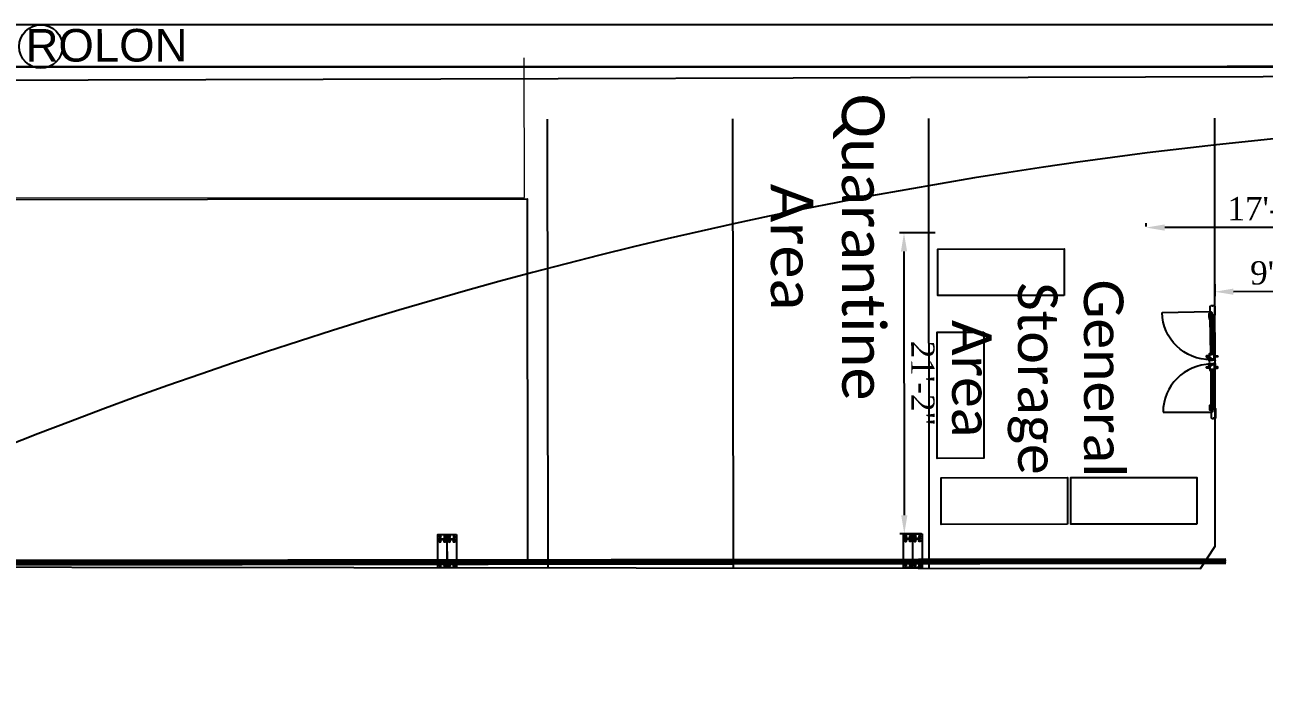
# Model space of a CAD drawing. Header units: feet. Extents: x -99009 to 3252343, y -11094690 to 9035152.
# Drawn here: x 2483849 to 2510470, y -1890971 to -1876420 of the extents above; entities that cross this region are included whole.
import ezdxf

# ---------------------------------------------------------------- set-up
doc = ezdxf.new("R2010")
doc.units = ezdxf.units.FT
doc.header["$PDSIZE"] = -1
doc.linetypes.add('CENTER', pattern=[2, 1.25, -0.25, 0.25, -0.25])
doc.layers.add('1', color=1, linetype='Continuous')
doc.layers.add('Layer1', color=7, linetype='CENTER')
for name, color, linetype, lineweight in [('57 Hatchings', 7, 'Continuous', 0), ('AS', 7, 'Continuous', 0), ('PDF_Geometry', 7, 'Continuous', 0)]:
    doc.layers.add(name, color=color, linetype=linetype, lineweight=lineweight)
doc.styles.add('MM', font='dutch.ttf')
doc.styles.get("Standard").update_dxf_attribs({"font": 'GOTHICB.TTF'})
doc.dimstyles.new('MANI (feet)', dxfattribs={"dimtxt": 2.5, "dimasz": 2, "dimexe": 0.477, "dimexo": 0.477, "dimgap": 0.5222, "dimtad": 1, "dimdec": 0, "dimlfac": 0.03937, "dimzin": 4, "dimdsep": 46, "dimlunit": 3, "dimtxsty": 'MM', "dimcen": 0, "dimclrd": 1, "dimclre": 1, "dimclrt": 50, "dimadec": 5, "dimazin": 2, "dimtfac": 1, "dimtdec": 0, "dimtmove": 0, "dimatfit": 3, "dimfxl": 1, "dimtolj": 1, "dimtzin": 0, "dimlwd": -1, "dimlwe": -1, "dimarcsym": 0})
pattern_1 = [(315.065052, (2506721.538, -1887943.526), (8.8287938, 8.8488644), [])]

# ---------------------------------------------------------------- blocks, each defined once
blk = doc.blocks.new('*D2435')
at = {"color": 1}
for p, q in [((2507932, -1880755), (2507932, -1880681)), ((2512855, -1880770), (2508332, -1880775)), ((2513255, -1880721), (2513255, -1880675))]:
    blk.add_line(p, q, dxfattribs=at)
for points in [[(2508332, -1880709), (2508332, -1880842), (2507932, -1880776)], [(2512855, -1880837), (2512855, -1880704), (2513255, -1880770)]]:
    blk.add_solid(points, dxfattribs=at)
at = {"layer": 'Defpoints', "color": 0}
for p in [(2507932, -1880776), (2507932, -1880850), (2513255, -1880816)]:
    blk.add_point(p, dxfattribs=at)
at = {"color": 50, "insert": (2510593, -1880372), "char_height": 500, "attachment_point": 5, "rotation": 0.0651, "style": 'MM'}
blk.add_mtext('\\A1;17\'-6"', dxfattribs=at)
blk = doc.blocks.new('*D2436')
at = {"color": 1}
for p, q in [((2509409, -1881993), (2509409, -1882249)), ((2512378, -1882006), (2512378, -1882246)), ((2511978, -1882151), (2509809, -1882153))]:
    blk.add_line(p, q, dxfattribs=at)
for points in [[(2509809, -1882087), (2509809, -1882220), (2509409, -1882154)], [(2511978, -1882217), (2511978, -1882084), (2512378, -1882150)]]:
    blk.add_solid(points, dxfattribs=at)
at = {"layer": 'Defpoints', "color": 0}
for p in [(2509408, -1881898), (2512377, -1881910), (2509409, -1882154)]:
    blk.add_point(p, dxfattribs=at)
at = {"color": 50, "insert": (2510893, -1881751), "char_height": 500, "attachment_point": 5, "rotation": 0.0651, "style": 'MM'}
blk.add_mtext('\\A1;9\'-9"', dxfattribs=at)
blk = doc.blocks.new('*D2437')
at = {"color": 1}
for p, q in [((2503404, -1880889), (2502637, -1880890)), ((2502733, -1881289), (2502740, -1886954)), ((2503108, -1887353), (2502645, -1887354))]:
    blk.add_line(p, q, dxfattribs=at)
for points in [[(2502800, -1881289), (2502667, -1881290), (2502733, -1880889)], [(2502673, -1886954), (2502806, -1886954), (2502740, -1887354)]]:
    blk.add_solid(points, dxfattribs=at)
at = {"layer": 'Defpoints', "color": 0}
for p in [(2503499, -1880889), (2502740, -1887354), (2503203, -1887353)]:
    blk.add_point(p, dxfattribs=at)
at = {"color": 50, "insert": (2503138, -1884121), "char_height": 500, "attachment_point": 5, "rotation": 270.0651, "style": 'MM'}
blk.add_mtext('\\A1;21\'-2"', dxfattribs=at)
blk = doc.blocks.new('vv')
at = {"color": 0, "linetype": 'Continuous'}
for p, q in [((-0.3, -0.105711), (-0.3, 0)), ((-0.3, 0), (8.500002, 0)), ((7.500002, 0), (7.500002, -0.131763)), ((8.500002, 0), (9.249992, -0.750002)), ((-31.683071, -8.860579), (-31.75, -9.675912)), ((-31.75, -23.508195), (-31.75, -9.675912)), ((-31.75, -15.146435), (-31.75, -14.999993)), ((-31.75, -15.146435), (-31.75, -14.999993)), ((-31.75, -15.499999), (-31.75, -15.146435)), ((-31.75, -15.499999), (-31.75, -15.146435)), ((-31.75, -16.584296), (-31.75, -15.499999)), ((-31.75, -23.799989), (-31.75, -16.584308)), ((-31.75, -23.508195), (-31.686305, -23.218375)), ((-31.75, -23.726665), (-31.75, -23.508195)), ((-31.75, -23.799989), (-31.75, -23.726665)), ((-19.350006, -23.799989), (-31.75, -23.799989)), ((-31.686305, -23.218375), (-31.509813, -22.844112)), ((-31.484088, -8.067071), (-31.683071, -8.860579)), ((-31.509813, -22.844112), (-31.24286, -22.404374)), ((-31.158369, -7.31662), (-31.484088, -8.067071)), ((-31.24286, -22.404374), (-30.903988, -21.911175)), ((-30.714646, -6.629344), (-31.158369, -7.31662)), ((-30.903988, -21.911175), (-30.254427, -21.044234)), ((-30.164777, -6.023615), (-30.714646, -6.629344)), ((-30.254427, -21.044234), (-29.510493, -20.108269)), ((-29.523501, -5.515664), (-30.164777, -6.023615)), ((-29.079548, -5.219691), (-29.523501, -5.515664)), ((-29.510493, -20.108269), (-28.410887, -18.773152)), ((-29.079548, -5.219691), (-27.834045, -4.389364)), ((-28.507853, -5.910298), (-29.079548, -5.219691)), ((-27.924822, -6.607107), (-28.507853, -5.910298)), ((-28.410887, -18.773152), (-27.254514, -17.397158)), ((-27.343365, -7.297568), (-27.924822, -6.607107)), ((-27.834045, -4.389364), (-26.684938, -3.623289)), ((-26.760806, -7.987219), (-27.343365, -7.297568)), ((-27.254514, -17.397158), (-26.760806, -16.81277)), ((-26.750002, -7.999996), (-26.760806, -7.987219)), ((-26.760806, -16.81277), (-26.750002, -16.799992)), ((-0.600006, -7.999996), (-26.750002, -7.999996)), ((-26.750002, -7.999996), (-26.750002, -16.799992)), ((-26.750002, -16.799992), (-17.986075, -16.799992)), ((-26.684938, -3.623289), (-25.652649, -2.935093)), ((-25.652649, -2.935093), (-24.75555, -2.337031)), ((-24.75555, -2.337031), (-24.009629, -1.839738)), ((-23.465464, -1.524496), (-24.009629, -1.839738)), ((-22.905252, -1.286816), (-23.465464, -1.524496)), ((-22.342398, -1.123914), (-22.905252, -1.286816)), ((-21.774567, -1.029068), (-22.342398, -1.123914)), ((-21.246923, -1.000012), (-21.774567, -1.029068)), ((-21.236119, -1), (-21.246923, -1.000012)), ((-21.236119, -1), (-20.03486, -1)), ((-20.053258, -1), (-19.09772, -1)), ((-20.03486, -1), (-19.22981, -1.029468)), ((-19.337664, -23.79816), (-19.350006, -23.799819)), ((-19.273521, -23.792867), (-19.337664, -23.79816)), ((-19.161779, -23.786097), (-19.273521, -23.792867)), ((-19.22981, -1.029468), (-18.303485, -1.095864)), ((-19.015203, -23.780513), (-19.161779, -23.786097)), ((-19.09772, -1), (-18.016354, -1)), ((-18.85, -23.778357), (-19.015203, -23.780513)), ((-12.650003, -23.778357), (-18.85, -23.778357)), ((-18.303485, -1.095864), (-17.334456, -1.161679)), ((-18.016354, -1), (-16.849795, -1)), ((-17.613387, -16.466667), (-17.986075, -16.799992)), ((-17.524245, -17.25246), (-17.986075, -16.799992)), ((-17.613387, -16.466667), (-17.297721, -16.763306)), ((-16.974739, -17.593015), (-17.524245, -17.25246)), ((-17.334456, -1.161679), (-16.29175, -1.203718)), ((-17.297721, -16.763306), (-16.771239, -17.081891)), ((-16.37182, -17.806157), (-16.974739, -17.593015)), ((-16.849795, -1), (-15.641887, -1)), ((-16.771239, -17.081891), (-16.190012, -17.260962)), ((-15.750032, -17.876913), (-16.37182, -17.806157)), ((-16.29175, -1.203718), (-15.261629, -1.204808)), ((-16.190012, -17.260962), (-15.750032, -17.299998)), ((-15.750032, -17.299998), (-15.310197, -17.260998)), ((-15.127868, -17.806047), (-15.750032, -17.876913)), ((-15.641887, -1), (-14.438048, -1)), ((-15.310197, -17.260998), (-14.728885, -17.081952)), ((-15.261629, -1.204808), (-14.21523, -1.164501)), ((-14.525397, -17.5931), (-15.127868, -17.806047)), ((-14.728885, -17.081952), (-14.202355, -16.763354)), ((-13.975794, -17.252435), (-14.525397, -17.5931)), ((-14.438048, -1), (-13.283528, -1)), ((-14.21523, -1.164501), (-13.258505, -1.100503)), ((-14.202355, -16.763354), (-13.886616, -16.466667)), ((-13.513928, -16.799992), (-13.975794, -17.252435)), ((-13.513928, -16.799992), (-13.886616, -16.466667)), ((-13.513928, -16.799992), (-3.299999, -16.799992)), ((-13.283528, -1), (-12.221723, -1)), ((-13.258505, -1.100503), (-12.343711, -1.034106)), ((-12.749997, -30.999997), (-10.749998, -30.999997)), ((-12.539896, -23.779314), (-12.650003, -23.778357)), ((-12.384515, -23.783953), (-12.539896, -23.779314)), ((-12.259245, -23.790626), (-12.384515, -23.783953)), ((-12.343711, -1.034106), (-11.465143, -1)), ((-12.178121, -23.796682), (-12.259245, -23.790626)), ((-12.221723, -1), (-11.29254, -1)), ((-12.149997, -23.799819), (-12.178121, -23.796682)), ((-3.299999, -23.799989), (-12.149997, -23.799989)), ((-11.749998, -29.999998), (-11.749998, -31.999997)), ((-11.465143, -1), (-0.600006, -1)), ((-11.465143, -1), (-10.632757, -1)), ((-11.29254, -1), (-10.53091, -1)), ((-10.632757, -1), (-10.012277, -1)), ((-10.53091, -1), (-9.965477, -1)), ((-10.012277, -1), (-9.629403, -1)), ((-9.965477, -1), (-9.617473, -1)), ((-9.629403, -1), (-9.500002, -1)), ((-9.617473, -1), (-9.500002, -1)), ((-3.299999, -16.799992), (-3.299999, -26.299994)), ((-3.299999, -26.299994), (-1.050003, -26.299994)), ((-0.600006, -1.10634), (-0.600006, -1)), ((-0.600006, -1.422152), (-0.600006, -1.10634)), ((-0.600006, -1.937818), (-0.600006, -1.422152)), ((-0.600006, -2.637679), (-0.600006, -1.937818)), ((-0.600006, -3.500477), (-0.600006, -2.637679)), ((-0.600006, -4.499992), (-0.600006, -3.500477)), ((-0.600006, -5.605848), (-0.600006, -4.499992)), ((-0.600006, -6.784458), (-0.600006, -5.605848)), ((-0.600006, -7.999996), (-0.600006, -6.784458)), ((-0.600006, -26.449996), (-0.600006, -7.999996)), ((-0.600006, -7.999996), (-0.38787, -7.999996)), ((-0.4891, -26.552122), (-0.600006, -26.449996)), ((-0.376667, -26.719675), (-0.4891, -26.552122)), ((-0.38787, -7.999996), (-0.3, -7.999996)), ((-0.303731, -26.975352), (-0.376667, -26.719675)), ((-0.300012, -27.04537), (-0.303731, -26.975352)), ((-0.3, -27.049996), (-0.300012, -27.04537)), ((-0.3, -0.421341), (-0.3, -0.105711)), ((-0.3, -0.942264), (-0.3, -0.421341)), ((-0.3, -1.660885), (-0.3, -0.942264)), ((-0.3, -2.566728), (-0.3, -1.660885)), ((-0.3, -3.646592), (-0.3, -2.566728)), ((-0.3, -4.884719), (-0.3, -3.646592)), ((-0.3, -6.263051), (-0.3, -4.884719)), ((-0.3, -7.761506), (-0.3, -6.263051)), ((-0.3, -9.358223), (-0.3, -7.761506)), ((-0.3, -11.029923), (-0.3, -9.358223)), ((-0.3, -12.752214), (-0.3, -11.029923)), ((-0.3, -14.499999), (-0.3, -12.752214)), ((-0.3, -16.247773), (-0.3, -14.499999)), ((-0.3, -17.970076), (-0.3, -16.247773)), ((-0.3, -19.641764), (-0.3, -17.970076)), ((-0.3, -21.238481), (-0.3, -19.641764)), ((-0.3, -22.736936), (-0.3, -21.238481)), ((-0.3, -24.115267), (-0.3, -22.736936)), ((-0.3, -25.353394), (-0.3, -24.115267)), ((-0.3, -26.433258), (-0.3, -25.353394)), ((-0.3, -27.339102), (-0.3, -26.433258)), ((-0.3, -28.057735), (-0.3, -27.339102)), ((-0.3, -28.578646), (-0.3, -28.057735)), ((-0.3, -28.894276), (-0.3, -28.578646)), ((-0.3, -28.999998), (-0.3, -28.894276)), ((8.500002, -28.999998), (-0.3, -28.999998)), ((7.500002, -0.131763), (7.500002, -0.52469)), ((7.500002, -0.52469), (7.500002, -1.17161)), ((7.500002, -1.17161), (7.500002, -2.060776)), ((7.500002, -2.060776), (7.500002, -3.176042)), ((7.500002, -3.176042), (7.500002, -4.49711)), ((7.500002, -4.49711), (7.500002, -5.999997)), ((7.500511, -6.02261), (7.500002, -5.999997)), ((7.538614, -6.19267), (7.500511, -6.02261)), ((7.619992, -6.324953), (7.538614, -6.19267)), ((7.726781, -6.418746), (7.619992, -6.324953)), ((7.854971, -6.478505), (7.726781, -6.418746)), ((7.999996, -6.499991), (7.854971, -6.478505)), ((7.999996, -6.499991), (8.416673, -6.499991)), ((8.436936, -6.544041), (8.416673, -6.499991)), ((8.416673, -6.499991), (8.500002, -6.499991)), ((8.500002, -6.833219), (8.436936, -6.544041)), ((8.500002, -6.499991), (8.781307, -6.781309)), ((8.500002, -8.429718), (8.500002, -6.833219)), ((8.781307, -7.121477), (8.500002, -6.833219)), ((8.500002, -10.121185), (8.500002, -8.429718)), ((8.500002, -11.881179), (8.500002, -10.121185)), ((8.500002, -13.682147), (8.500002, -11.881179)), ((8.500002, -15.495917), (8.500002, -13.682147)), ((8.500002, -17.2941), (8.500002, -15.495917)), ((8.500002, -19.048571), (8.500002, -17.2941)), ((8.500002, -20.731862), (8.500002, -19.048571)), ((8.500002, -22.31763), (8.500002, -20.731862)), ((8.500002, -23.781082), (8.500002, -22.31763)), ((8.500002, -25.099304), (8.500002, -23.781082)), ((8.500002, -26.25168), (8.500002, -25.099304)), ((8.500002, -27.220165), (8.500002, -26.25168)), ((8.500002, -27.989619), (8.500002, -27.220165)), ((8.500002, -28.547991), (8.500002, -27.989619)), ((8.500002, -28.999998), (9.249992, -28.249996)), ((8.500002, -28.886548), (8.500002, -28.547991)), ((8.500002, -28.999998), (8.500002, -28.886548)), ((8.781307, -6.781309), (9.249992, -7.249994)), ((9.249992, -7.602383), (8.781307, -7.121477)), ((9.277813, -20.952779), (9.249265, -20.943017)), ((9.500001, -26), (9.24998, -26)), ((9.249992, -0.750002), (9.249992, -7.28685)), ((9.249992, -7.28685), (9.249992, -7.401729)), ((9.249992, -7.401729), (9.249992, -7.567416)), ((9.249992, -7.567416), (9.249992, -7.602383)), ((9.249992, -7.602383), (9.249992, -9.117806)), ((9.249992, -9.117806), (9.249992, -10.714971)), ((9.249992, -10.714971), (9.249992, -12.369606)), ((9.249992, -12.369606), (9.249992, -14.056591)), ((9.249992, -13.883346), (9.395102, -13.969932)), ((9.249992, -13.940683), (9.360523, -13.984939)), ((9.249992, -14.056591), (9.249992, -15.750323)), ((9.249992, -15.750323), (9.249992, -17.425063)), ((9.249992, -17.425063), (9.249992, -19.055378)), ((9.249992, -19.055378), (9.249992, -20.616511)), ((9.249992, -20.616511), (9.249992, -22.084759)), ((9.310199, -21.220325), (9.249992, -21.169226)), ((9.249992, -22.084759), (9.249992, -23.437826)), ((9.249992, -23.437826), (9.249992, -24.655157)), ((9.249992, -24.655157), (9.249992, -25.718258)), ((9.249992, -24.904633), (9.328561, -24.904984)), ((9.249992, -25.718258), (9.249992, -26.611009)), ((9.249992, -26.611009), (9.249992, -27.31982)), ((9.249992, -27.31982), (9.249992, -27.833948)), ((9.249992, -27.833948), (9.249992, -28.145593)), ((9.249992, -28.145593), (9.249992, -28.249996)), ((9.47814, -13.999994), (9.250004, -14.142705)), ((9.250004, -18.499997), (12.000103, -18.499997)), ((10.259197, -19.999991), (9.250004, -19.999991)), ((9.250016, -8.999996), (9.631025, -8.999996)), ((9.250016, -13.5), (9.631025, -13.5)), ((12.00003, -19.999991), (9.25015, -19.999991)), ((12.000163, -15.499999), (9.25021, -15.499999)), ((9.362679, -20.976808), (9.277813, -20.952779)), ((9.320809, -23.213203), (9.310199, -21.220325)), ((9.455878, -21.333921), (9.310199, -21.220325)), ((9.328561, -24.904984), (9.320809, -23.213203)), ((9.328561, -24.904984), (9.331358, -24.910737)), ((9.328561, -24.904984), (9.333987, -24.907976)), ((9.331358, -24.910737), (9.331697, -24.911428)), ((9.331697, -24.911428), (9.33458, -24.917362)), ((9.333987, -24.907976), (9.334641, -24.908339)), ((9.33458, -24.917362), (9.339558, -24.927694)), ((9.334641, -24.908339), (9.340163, -24.911391)), ((9.339558, -24.927694), (9.348617, -24.946673)), ((9.340163, -24.911391), (9.349841, -24.916757)), ((9.348617, -24.946673), (9.364932, -24.981651)), ((9.349841, -24.916757), (9.367512, -24.92664)), ((9.360523, -13.984939), (9.47814, -13.999994)), ((9.44929, -20.991064), (9.362679, -20.976808)), ((9.364932, -24.981651), (9.394024, -25.04657)), ((9.367512, -24.92664), (9.399741, -24.944916)), ((9.394024, -25.04657), (9.397149, -25.05374)), ((9.395102, -13.969932), (9.560051, -13.999994)), ((9.397149, -25.05374), (9.450295, -25.183722)), ((9.399741, -24.944916), (9.458301, -24.979035)), ((9.417727, -21.026224), (9.408219, -21.059313)), ((9.408219, -21.059313), (9.412313, -21.082446)), ((9.412313, -21.082446), (9.433581, -21.138124)), ((9.484862, -20.999675), (9.417727, -21.026224)), ((9.433581, -21.138124), (9.479811, -21.227798)), ((9.48227, -20.993135), (9.44929, -20.991064)), ((9.450295, -25.183722), (9.539679, -25.457845)), ((9.602442, -21.438214), (9.455878, -21.333921)), ((9.458301, -24.979035), (9.463787, -24.982305)), ((9.463787, -24.982305), (9.57496, -25.050906)), ((9.47814, -13.999994), (12.000054, -13.999994)), ((9.479811, -21.227798), (9.488204, -21.242853)), ((9.515456, -20.993474), (9.48227, -20.993135)), ((9.515201, -21.000438), (9.484862, -20.999675)), ((9.488204, -21.242853), (9.558028, -21.362395)), ((9.500001, -26), (9.557253, -25.938073)), ((9.527289, -21.000741), (9.515201, -21.000438)), ((9.539679, -25.457845), (9.587096, -25.736886)), ((9.557253, -25.938073), (9.568432, -25.910228)), ((9.558028, -21.362395), (9.606111, -21.440721)), ((9.587096, -25.736886), (9.568432, -25.910228)), ((9.568432, -25.910228), (9.876965, -25.756943)), ((9.57496, -25.050906), (9.785691, -25.199043)), ((9.606111, -21.440721), (9.602442, -21.438214)), ((9.607468, -21.440794), (9.606111, -21.440721)), ((9.834804, -21.458901), (9.607468, -21.440794)), ((9.631025, -8.999996), (9.758573, -8.999996)), ((9.631025, -13.5), (9.758573, -13.5)), ((9.758573, -8.999996), (9.758573, -13.5)), ((9.785691, -25.199043), (9.950821, -25.353782)), ((9.969728, -21.481732), (9.834804, -21.458901)), ((9.876965, -25.756943), (9.999995, -25.455108)), ((9.950821, -25.353782), (9.999995, -25.455108)), ((9.999995, -21.499996), (9.969728, -21.481732)), ((9.999995, -21.499996), (9.999995, -23.331764)), ((9.999995, -23.331764), (9.999995, -25.455108)), ((9.999995, -25.455108), (9.999995, -25.469037)), ((9.999995, -25.469037), (9.999995, -25.499994)), ((11.083444, -19.999991), (10.259197, -19.999991)), ((11.675098, -19.999991), (11.083444, -19.999991)), ((11.999994, -19.999991), (11.675098, -19.999991)), ((11.999994, -12.999994), (11.799994, -12.999994)), ((11.799994, -12.999994), (11.799994, -13.115515)), ((11.799994, -13.115515), (11.799994, -13.455417)), ((11.799994, -13.455417), (11.799994, -14.000066)), ((11.799994, -19.999918), (11.799994, -20.544567)), ((11.799994, -20.544567), (11.799994, -20.884469)), ((11.799994, -20.884469), (11.799994, -20.99999)), ((11.799994, -20.99999), (11.999994, -20.99999)), ((11.999994, -7.087867), (11.999994, -6.999997)), ((11.999994, -6.999997), (14.499999, -6.999997)), ((11.999994, -7.299991), (11.999994, -7.087867)), ((14.499999, -7.299991), (11.999994, -7.299991)), ((11.999994, -26.699993), (11.999994, -7.299991)), ((11.999994, -26.699993), (14.499999, -26.699993)), ((11.999994, -26.912129), (11.999994, -26.699993)), ((11.999994, -26.999999), (11.999994, -26.912129)), ((14.499999, -26.999999), (11.999994, -26.999999)), ((13.499999, -6.999997), (13.646441, -6.999997)), ((13.499999, -6.999997), (13.646441, -6.999997)), ((13.646441, -6.999997), (13.999993, -6.999997)), ((13.646441, -6.999997), (13.999993, -6.999997)), ((13.999993, -6.999997), (14.353557, -6.999997)), ((13.999993, -6.999997), (14.353557, -6.999997)), ((14.353557, -6.999997), (14.499999, -6.999997)), ((14.353557, -6.999997), (14.499999, -6.999997)), ((14.499999, -6.999997), (14.499999, -7.087867)), ((14.499999, -7.087867), (14.499999, -7.299991)), ((14.499999, -26.699993), (14.499999, -7.299991)), ((16.499998, -10.149998), (14.499999, -10.149998)), ((16.499998, -23.849998), (14.499999, -23.849998)), ((14.499999, -26.699993), (14.499999, -26.912129)), ((14.499999, -26.912129), (14.499999, -26.999999)), ((16.499998, -10.149998), (17.800003, -10.149998)), ((16.499998, -10.237856), (16.499998, -10.149998)), ((16.499998, -10.449992), (16.499998, -10.237856)), ((16.499998, -10.449992), (16.499998, -23.549992)), ((17.800003, -10.449992), (16.499998, -10.449992)), ((16.499998, -23.549992), (17.800003, -23.549992)), ((16.499998, -23.762128), (16.499998, -23.549992)), ((16.499998, -23.849998), (16.499998, -23.762128)), ((17.800003, -23.849998), (16.499998, -23.849998)), ((17.578045, -10.149998), (17.499997, -10.149998)), ((17.800003, -10.149998), (17.578045, -10.149998)), ((17.800003, -10.149998), (17.800003, -10.499989)), ((17.800003, -10.149998), (17.800003, -10.237856)), ((17.800003, -10.237856), (17.800003, -10.449992)), ((17.800003, -10.449992), (17.800003, -23.549992)), ((17.800003, -23.549992), (17.800003, -23.762128)), ((17.800003, -23.762128), (17.800003, -23.849998)), ((18.000027, -10.899989), (18.566938, -10.899989)), ((18.299997, -10.999995), (22.499995, -10.999995)), ((18.299997, -10.999995), (18.299997, -11.102157)), ((18.299997, -11.102157), (18.299997, -11.405166)), ((18.299997, -11.405166), (18.299997, -11.898693)), ((18.299997, -11.898693), (18.299997, -12.565936)), ((18.299997, -12.565936), (18.299997, -13.384188)), ((18.299997, -13.384188), (18.299997, -14.325567)), ((18.299997, -14.325567), (18.299997, -15.358014)), ((18.299997, -15.358014), (18.299997, -16.44638)), ((18.299997, -16.44638), (18.299997, -17.553604)), ((18.299997, -17.553604), (18.299997, -18.64197)), ((18.299997, -18.64197), (18.299997, -19.674429)), ((18.299997, -19.674429), (18.299997, -20.615808)), ((18.299997, -20.615808), (18.299997, -21.434048)), ((18.299997, -21.434048), (18.299997, -22.101292)), ((18.299997, -22.101292), (18.299997, -22.59483)), ((18.299997, -22.59483), (18.299997, -22.897827)), ((18.299997, -22.897827), (18.299997, -22.999989)), ((33.065072, -22.999989), (18.299997, -22.999989)), ((18.566938, -10.899989), (19.365738, -10.899989)), ((19.365738, -10.899989), (20.351059, -10.899989)), ((20.351059, -10.899989), (21.46693, -10.899989)), ((21.46693, -10.899989), (22.649998, -10.899989)), ((33.065072, -10.999995), (22.499995, -10.999995)), ((22.649998, -10.899989), (33.088253, -10.899989)), ((22.649998, -10.899989), (22.649998, -10.999995)), ((32.999996, -11.126029), (33.00392, -11.071308)), ((32.999996, -11.474554), (32.999996, -11.126029)), ((32.999996, -11.126029), (33.574028, -11.237808)), ((32.999996, -12.03266), (32.999996, -11.474554)), ((32.999996, -12.779174), (32.999996, -12.03266)), ((32.999996, -13.685793), (32.999996, -12.779174)), ((32.999996, -14.718118), (32.999996, -13.685793)), ((32.999996, -15.837006), (32.999996, -14.718118)), ((32.999996, -16.999992), (32.999996, -15.837006)), ((32.999996, -18.16299), (32.999996, -16.999992)), ((32.999996, -19.281866), (32.999996, -18.16299)), ((32.999996, -20.314191), (32.999996, -19.281866)), ((32.999996, -21.22081), (32.999996, -20.314191)), ((32.999996, -21.967337), (32.999996, -21.22081)), ((32.999996, -22.525442), (32.999996, -21.967337)), ((32.999996, -22.873955), (32.999996, -22.525442)), ((32.999996, -22.873955), (33.574028, -22.762177)), ((33.004053, -22.929475), (32.999996, -22.873955)), ((33.00392, -11.071308), (33.015862, -11.031921)), ((33.016298, -22.968911), (33.004053, -22.929475)), ((33.015862, -11.031921), (33.036222, -11.007989)), ((33.036633, -22.992262), (33.016298, -22.968911)), ((33.036222, -11.007989), (33.065072, -10.999995)), ((33.065072, -22.999989), (33.036633, -22.992262)), ((33.065072, -10.999995), (33.569716, -11.085976)), ((33.065072, -22.999989), (33.633351, -22.885812)), ((33.338989, -22.999989), (33.065072, -22.999989)), ((33.447994, -10.942501), (33.088253, -10.899989)), ((33.088253, -10.899989), (33.37622, -10.899989)), ((33.818126, -22.999989), (33.338989, -22.999989)), ((33.37622, -10.899989), (33.85537, -10.899989)), ((33.918859, -11.142465), (33.447994, -10.942501)), ((33.569716, -11.085976), (34.01746, -11.334119)), ((33.574028, -11.237808), (34.060662, -11.556138)), ((33.574028, -22.762177), (34.060662, -22.443846)), ((33.633351, -22.885812), (34.115116, -22.560651)), ((34.486509, -22.999989), (33.818126, -22.999989)), ((33.85537, -10.899989), (34.510744, -10.899989)), ((34.291426, -11.47797), (33.918859, -11.142465)), ((34.01746, -11.334119), (34.357592, -11.716678)), ((34.060662, -11.556138), (34.385812, -12.032551)), ((34.060662, -22.443846), (34.385812, -21.967433)), ((34.115116, -22.560651), (34.43702, -22.074016)), ((34.531576, -11.911398), (34.291426, -11.47797)), ((34.357592, -11.716678), (34.550119, -12.188827)), ((34.385812, -12.032551), (34.500001, -12.59452)), ((34.385812, -21.967433), (34.500001, -21.405464)), ((34.43702, -22.074016), (34.550058, -21.499996)), ((35.321874, -22.999989), (34.486509, -22.999989)), ((34.505403, -12.542246), (34.500001, -12.59452)), ((34.500001, -12.59452), (34.500001, -12.915115)), ((34.500001, -12.915115), (34.500001, -13.446369)), ((34.500001, -13.446369), (34.500001, -14.160873)), ((34.500001, -14.160873), (34.500001, -15.021782)), ((34.500001, -15.021782), (34.500001, -15.984708)), ((34.500001, -15.984708), (34.500001, -16.999992)), ((34.500001, -16.999992), (34.500001, -18.015276)), ((34.500001, -18.015276), (34.500001, -18.978202)), ((34.500001, -18.978202), (34.500001, -19.839123)), ((34.500001, -19.839123), (34.500001, -20.553627)), ((34.500001, -20.553627), (34.500001, -21.084869)), ((34.500001, -21.084869), (34.500001, -21.405464)), ((34.500001, -21.405464), (34.512028, -21.475712)), ((34.521741, -12.510816), (34.505403, -12.542246)), ((34.510744, -10.899989), (35.321874, -10.899989)), ((34.512028, -21.475712), (34.550058, -21.499996)), ((34.548302, -12.500025), (34.521741, -12.510816)), ((34.61528, -12.399994), (34.531576, -11.911398)), ((34.584904, -12.508418), (34.548302, -12.500025)), ((34.550058, -21.499996), (34.866585, -21.499996)), ((34.550119, -12.188827), (34.584904, -12.508418)), ((34.584807, -12.9), (34.61528, -12.9)), ((34.584904, -12.508418), (34.584904, -12.9)), ((34.584904, -12.9), (34.922238, -12.9)), ((34.964229, -12.399994), (34.61528, -12.399994)), ((34.61528, -12.399994), (34.61528, -12.9)), ((34.964229, -12.9), (34.61528, -12.9)), ((34.866585, -21.499996), (35.456871, -21.499996)), ((34.922238, -12.9), (35.499371, -12.9)), ((35.530183, -12.399994), (34.964229, -12.399994)), ((35.530183, -12.9), (34.964229, -12.9)), ((35.321874, -10.899989), (63.506648, -10.899989)), ((35.690856, -11.014178), (35.321874, -10.899989)), ((35.321874, -22.999989), (35.690856, -22.885812)), ((66.749752, -22.999989), (35.321874, -22.999989)), ((35.456871, -21.499996), (36.28606, -21.499996)), ((35.499371, -12.9), (36.28606, -12.9)), ((36.28606, -12.399994), (35.530183, -12.399994)), ((36.28606, -12.9), (35.530183, -12.9)), ((36.003664, -11.33934), (35.690856, -11.014178)), ((35.690856, -22.885812), (36.003664, -22.560651)), ((36.212663, -11.825974), (36.003664, -11.33934)), ((36.003664, -22.560651), (36.212663, -22.074016)), ((36.28606, -12.399994), (36.212663, -11.825974)), ((36.212663, -22.074016), (36.28606, -21.499996)), ((36.28606, -12.399994), (36.28606, -12.9)), ((67.713937, -12.399994), (36.28606, -12.399994)), ((36.28606, -12.9), (36.28606, -21.499996)), ((36.28606, -12.9), (67.713937, -12.9)), ((36.28606, -12.9), (67.713937, -12.9)), ((36.28606, -21.499996), (67.713937, -21.499996)), ((58.999995, -10.899989), (59.222341, -10.899989)), ((59.222341, -10.899989), (59.849943, -10.899989)), ((59.999994, -10.899989), (60.222401, -10.899989)), ((60.222401, -10.899989), (60.850003, -10.899989)), ((63.506648, -10.899989), (63.666171, -10.900195)), ((63.666171, -10.900195), (63.81965, -10.900788)), ((63.81965, -10.900788), (63.966261, -10.901782)), ((63.966261, -10.901782), (64.105219, -10.903162)), ((64.105219, -10.903162), (64.195632, -10.903114)), ((64.195632, -10.903114), (64.360399, -10.901794)), ((64.360399, -10.901794), (64.502772, -10.900449)), ((64.502772, -10.900449), (64.578809, -10.899989)), ((64.578809, -10.899989), (66.749752, -10.899989)), ((64.581425, -10.899989), (64.893058, -10.899989)), ((64.893058, -10.899989), (64.999992, -10.899989)), ((66.749752, -10.899989), (67.424202, -10.899989)), ((67.118722, -11.014178), (66.749752, -10.899989)), ((66.749752, -22.999989), (67.118722, -22.885812)), ((67.424202, -22.999989), (66.749752, -22.999989)), ((67.431542, -11.33934), (67.118722, -11.014178)), ((67.118722, -22.885812), (67.431542, -22.560651)), ((67.424202, -10.899989), (67.852955, -10.899989)), ((67.852955, -22.999989), (67.424202, -22.999989)), ((67.640541, -11.825974), (67.431542, -11.33934)), ((67.431542, -22.560651), (67.640541, -22.074016)), ((67.713937, -12.399994), (67.640541, -11.825974)), ((67.640541, -22.074016), (67.713937, -21.499996)), ((67.713937, -12.9), (67.713937, -12.399994)), ((68.466774, -12.399994), (67.713937, -12.399994)), ((67.713937, -21.499996), (67.713937, -12.9)), ((67.713937, -12.9), (68.466774, -12.9)), ((68.466774, -12.9), (67.713937, -12.9)), ((67.713937, -21.499996), (68.466774, -21.499996)), ((67.852955, -10.899989), (67.999991, -10.899989)), ((67.999991, -22.999989), (67.852955, -22.999989)), ((69.031541, -12.399994), (68.466774, -12.399994)), ((68.466774, -12.9), (69.031541, -12.9)), ((69.031541, -12.9), (68.466774, -12.9)), ((68.466774, -21.499996), (69.031541, -21.499996)), ((69.381471, -12.399994), (69.031541, -12.399994)), ((69.031541, -12.9), (69.381471, -12.9)), ((69.381471, -12.9), (69.031541, -12.9)), ((69.031541, -21.499996), (69.381471, -21.499996)), ((69.499996, -12.399994), (69.381471, -12.399994)), ((69.381471, -12.9), (69.499996, -12.9)), ((69.499996, -12.9), (69.381471, -12.9)), ((69.381471, -21.499996), (69.499996, -21.499996)), ((69.499996, -12.399994), (69.499996, -12.9)), ((69.499996, -12.9), (69.499996, -21.499996))]:
    blk.add_line(p, q, dxfattribs=at)
for centre, radius, start, end in [((-15.749996, -14.799993), 3, 318.1896860005, 221.8103139995), ((-15.749996, -14.799993), 2.5, 318.1896819995, 221.8103180005), ((-11.749998, -30.999997), 18.9, 100.1181450016, 107.6177400009), ((-1.050003, -27.049996), 0.75, 53.1301010051, 90), ((-0.600006, -0.699994), 0.3, 270, 0), ((-1.050003, -27.049996), 0.75, 47.4834379954, 53.1295310008), ((9.500001, -25.499994), 0.5, 270, 0), ((9.500001, -21.499996), 0.5, 0, 86.8707740003), ((10.258579, -13.5), 0.5, 180, 270), ((18.299997, -10.499989), 0.5, 180, 270), ((18.299997, -23.499995), 0.5, 90, 180), ((67.999991, -12.399994), 1.5, 0, 90), ((67.999991, -21.499996), 1.5, 270, 0)]:
    blk.add_arc(centre, radius, start, end, dxfattribs=at)
blk = doc.blocks.new('D5')
at = {"color": 3}
for p, q in [((535762, -141977), (535701, -141977)), ((535714, -141961), (535714, -141962)), ((535715, -141959), (535748, -141959)), ((535750, -141961), (535750, -141962)), ((535763, -141974), (535763, -141976)), ((535763, -141976), (535763, -141974)), ((535842, -141983), (535842, -141978)), ((535845, -141983), (535842, -141983)), ((535844, -141977), (535852, -141977)), ((535845, -141986), (535845, -141983)), ((535845, -141986), (535845, -141986)), ((535845, -141999), (535845, -141995)), ((535862, -141999), (535845, -141999)), ((535853, -141978), (535853, -141978)), ((535866, -141996), (535862, -141997)), ((535862, -141997), (535862, -141999)), ((535862, -141999), (535862, -141999)), ((535866, -141991), (535867, -141994)), ((536603, -141991), (536602, -141994)), ((536603, -141996), (536607, -141997)), ((536607, -141997), (536607, -141999)), ((536607, -141999), (536607, -141999)), ((536607, -141999), (536624, -141999)), ((536616, -141978), (536616, -141978)), ((536625, -141977), (536617, -141977)), ((536624, -141986), (536624, -141983)), ((536624, -141983), (536627, -141983)), ((536624, -141986), (536624, -141986)), ((536624, -141999), (536624, -141995)), ((536627, -141983), (536627, -141978)), ((536687, -141952), (536687, -141994)), ((536689, -141995), (536704, -141995)), ((536881, -141948), (536691, -141948)), ((536706, -141997), (536706, -142043)), ((536710, -142046), (536881, -142046)), ((536882, -141950), (536882, -141961)), ((536882, -141961), (536894, -141961)), ((536882, -142045), (536882, -142034)), ((536882, -142034), (536894, -142034)), ((536884, -142005), (536884, -141991)), ((536884, -141991), (536893, -141991)), ((536893, -142005), (536884, -142005)), ((536894, -141989), (536894, -141961)), ((536894, -142034), (536894, -142007))]:
    blk.add_line(p, q, dxfattribs=at)
at = {"color": 8}
for p, q in [((535845, -142053), (535851, -141999)), ((535845, -141999), (535851, -142053)), ((536624, -142053), (536618, -141999)), ((536624, -141999), (536618, -142053))]:
    blk.add_line(p, q, dxfattribs=at)
at = {"color": 4}
for p, q in [((536618, -141999), (535851, -141999)), ((535851, -142004), (536618, -142004)), ((536618, -142022), (535851, -142022)), ((535851, -142027), (536618, -142027)), ((536618, -142044), (535851, -142044)), ((535851, -142050), (536618, -142050))]:
    blk.add_line(p, q, dxfattribs=at)
at = {"color": 8, "lineweight": 0}
for p, q in [((535867, -142057), (535870, -142050)), ((536602, -142057), (536599, -142050))]:
    blk.add_line(p, q, dxfattribs=at)
at = {"color": 3}
for points in [[(535701, -142075), (535762, -142075), (535763, -142076), (535758, -142089, -0.315299), (535751, -142094), (535712, -142094, -0.315299), (535705, -142089), (535700, -142076)], [(536652, -142075), (536609, -142075, -0.315299), (536608, -142074), (536602, -142057, -0.440011), (536602, -142055), (536606, -142054), (536606, -142053), (536624, -142053), (536624, -142046), (536627, -142046), (536627, -142034), (536624, -142034), (536624, -141985, -0.414214), (536625, -141984), (536628, -141984, 0.414214), (536629, -141982), (536629, -141978, -0.414214), (536630, -141977), (536636, -141977), (536676, -141977, -0.414214), (536679, -141981), (536679, -141995, -0.414214), (536678, -141997), (536669, -141997), (536669, -142002), (536679, -142002), (536695, -142002, -0.414214), (536698, -142006), (536698, -142046, -0.414214), (536697, -142048), (536688, -142048), (536688, -142053), (536716, -142053, -0.414214), (536717, -142054), (536717, -142072, -0.414214), (536713, -142075)]]:
    blk.add_lwpolyline(points, format="xyb", close=True, dxfattribs=at)
blk.add_lwpolyline([(535735, -142038), (535735, -142040), (535735, -142045, 0.414214), (535737, -142046), (535754, -142046), (535764, -142046), (535764, -142051), (535756, -142051, 0.414214), (535754, -142053), (535754, -142072, 0.414214), (535758, -142075), (535815, -142075), (535835, -142075), (535860, -142075, 0.315299), (535861, -142074), (535867, -142057, 0.440011), (535867, -142055), (535863, -142054), (535863, -142053), (535845, -142053), (535845, -142046), (535842, -142046), (535842, -142034), (535845, -142034), (535845, -141985, 0.414214), (535844, -141984), (535841, -141984, -0.414214), (535840, -141982), (535840, -141978, 0.414214), (535839, -141977), (535831, -141977), (535720, -141977, 0.414214), (535717, -141981), (535717, -141994, 0.414214), (535718, -141995), (535735, -141995), (535746, -141995), (535746, -142000), (535737, -142000, 0.414214), (535735, -142002), (535735, -142007), (535735, -142009)], format="xyb", dxfattribs=at)
at = {"color": 8}
for points in [[(535730, -142046, 0.42745), (535728, -142045), (535728, -142045, 0.370205), (535728, -142045), (535728, -142049, -0.3809), (535727, -142050), (535725, -142050, -0.786114), (535724, -142050), (535726, -142049, 0.476814), (535726, -142048), (535726, -142048, 0.317369), (535725, -142048), (535725, -142048, 0.088693), (535723, -142049), (535722, -142050, -0.176319), (535721, -142050), (535721, -142050, -0.778088), (535720, -142049), (535722, -142049, 0.50153), (535722, -142048), (535722, -142048, 0.2915), (535721, -142048), (535720, -142048), (535720, -142049, 0.21891), (535719, -142050), (535719, -142051, 0.417332), (535721, -142053), (535728, -142053), (535745, -142053), (535745, -142053), (535746, -142053), (535746, -142053), (535746, -142053), (535746, -142053), (535746, -142052), (535746, -142052), (535746, -142052), (535746, -142052), (535747, -142052), (535747, -142051), (535747, -142051), (535747, -142051), (535747, -142050), (535747, -142050), (535747, -142048, 0.440416), (535745, -142047), (535735, -142047, 0.503376), (535734, -142047), (535734, -142048, 0.39561), (535735, -142048), (535743, -142048, -0.40435), (535743, -142049), (535743, -142049, -0.426635), (535743, -142050), (535732, -142049, -0.341974), (535730, -142047), (535730, -142046)], [(535813, -141971), (535813, -141914, 1), (535788, -141914), (535788, -141971)], [(535813, -142082), (535813, -142138, -1), (535788, -142138), (535788, -142082)], [(536681, -141995, 0.42745), (536680, -141994), (536680, -141994, 0.370205), (536679, -141994), (536679, -141998, -0.3809), (536679, -141999), (536676, -141999, -0.786114), (536676, -141999), (536678, -141998, 0.476814), (536678, -141997), (536677, -141997, 0.317369), (536677, -141997), (536677, -141997, 0.088693), (536675, -141998), (536674, -141999, -0.176319), (536673, -141999), (536672, -141999, -0.778088), (536672, -141998), (536673, -141998, 0.50153), (536674, -141997), (536673, -141997, 0.2915), (536673, -141997), (536672, -141997), (536671, -141998, 0.21891), (536671, -141999), (536671, -142000, 0.417332), (536673, -142002), (536680, -142002), (536697, -142002), (536697, -142002), (536697, -142002), (536697, -142002), (536697, -142002), (536698, -142002), (536698, -142002), (536698, -142001), (536698, -142001), (536698, -142001), (536698, -142001), (536698, -142000), (536698, -142000), (536698, -142000), (536698, -142000), (536698, -141999), (536698, -141998, 0.440416), (536696, -141996), (536686, -141996, 0.503376), (536686, -141996), (536686, -141997, 0.39561), (536686, -141997), (536694, -141997, -0.40435), (536695, -141998), (536695, -141998, -0.426635), (536694, -141999), (536684, -141999, -0.341974), (536682, -141996), (536681, -141995)], [(536700, -142046, 0.42745), (536699, -142045), (536699, -142045, 0.370205), (536698, -142045), (536698, -142049, -0.3809), (536698, -142050), (536695, -142050, -0.786114), (536695, -142050), (536696, -142049, 0.476814), (536697, -142048), (536696, -142048, 0.317369), (536696, -142048), (536696, -142048, 0.088693), (536694, -142049), (536693, -142050, -0.176319), (536692, -142050), (536691, -142050, -0.778088), (536691, -142049), (536692, -142049, 0.50153), (536692, -142048), (536692, -142048, 0.2915), (536692, -142048), (536691, -142048), (536690, -142049, 0.21891), (536690, -142050), (536690, -142051, 0.417332), (536692, -142053), (536698, -142053), (536716, -142053), (536716, -142053), (536716, -142053), (536716, -142053), (536716, -142053), (536716, -142053), (536717, -142052), (536717, -142052), (536717, -142052), (536717, -142052), (536717, -142052), (536717, -142051), (536717, -142051), (536717, -142051), (536717, -142050), (536717, -142050), (536717, -142048, 0.440416), (536715, -142047), (536705, -142047, 0.503376), (536705, -142047), (536705, -142048, 0.39561), (536705, -142048), (536713, -142048, -0.40435), (536714, -142049), (536714, -142049, -0.426635), (536713, -142050), (536703, -142049, -0.341974), (536700, -142047), (536700, -142046)]]:
    blk.add_lwpolyline(points, format="xyb", dxfattribs=at)
for points in [[(535769, -141977), (535832, -141977), (535832, -141971), (535769, -141971), (535769, -141977)], [(535769, -142075), (535832, -142075), (535832, -142082), (535769, -142082), (535769, -142075)], [(536762, -143080), (536762, -142049)]]:
    blk.add_lwpolyline(points, dxfattribs=at)
for points in [[(535845, -142053), (535851, -142053), (535851, -141999), (535845, -141999)], [(535851, -142050), (535863, -142050), (535863, -142053), (535851, -142053)], [(536618, -142050), (536606, -142050), (536606, -142053), (536618, -142053)], [(536624, -142053), (536618, -142053), (536618, -141999), (536624, -141999)]]:
    blk.add_lwpolyline(points, close=True, dxfattribs=at)
at = {"color": 4}
for points in [[(535851, -142004), (535851, -141999)], [(535851, -142022), (535851, -142027)], [(535851, -142044), (535851, -142050)], [(536618, -142004), (536618, -141999)], [(536618, -142022), (536618, -142027)], [(536618, -142044), (536618, -142050)]]:
    blk.add_lwpolyline(points, dxfattribs=at)
at = {"color": 8, "lineweight": 0}
for points in [[(535852, -142004, -0.101854), (535852, -142022), (535861, -142022), (535859, -142019), (535859, -142007), (535861, -142004)], [(535852, -142027, -0.101854), (535852, -142044), (535861, -142044), (535859, -142042), (535859, -142029), (535861, -142027)], [(535862, -141999), (535862, -141997), (535866, -141996, 0.440011), (535867, -141994), (535870, -141999)], [(536607, -141999), (536607, -141997), (536603, -141996, -0.440011), (536602, -141994), (536599, -141999)], [(536617, -142004, 0.101854), (536617, -142022), (536608, -142022), (536610, -142019), (536610, -142007), (536608, -142004)], [(536617, -142027, 0.101854), (536617, -142044), (536608, -142044), (536610, -142042), (536610, -142029), (536608, -142027)]]:
    blk.add_lwpolyline(points, format="xyb", close=True, dxfattribs=at)
for points in [[(535861, -142022), (535867, -142022), (535867, -142004), (535861, -142004), (535859, -142007), (535859, -142019)], [(535861, -142021), (535867, -142021), (535867, -142005), (535861, -142005), (535859, -142007), (535859, -142019)], [(535861, -142044), (535867, -142044), (535867, -142027), (535861, -142027), (535859, -142029), (535859, -142042)], [(535861, -142044), (535867, -142044), (535867, -142028), (535861, -142028), (535859, -142030), (535859, -142042)], [(536608, -142022), (536602, -142022), (536602, -142004), (536608, -142004), (536610, -142007), (536610, -142019)], [(536608, -142021), (536602, -142021), (536602, -142005), (536608, -142005), (536610, -142007), (536610, -142019)], [(536608, -142044), (536602, -142044), (536602, -142027), (536608, -142027), (536610, -142029), (536610, -142042)], [(536608, -142044), (536602, -142044), (536602, -142028), (536608, -142028), (536610, -142030), (536610, -142042)]]:
    blk.add_lwpolyline(points, close=True, dxfattribs=at)
at = {"color": 8}
for radius in [13.5, 14.1, 12.6]:
    blk.add_circle((535732, -142024), radius, dxfattribs=at)
at = {"color": 3}
for centre, radius, start, end in [((535710, -141969), 3.77, 90, 180), ((535710, -141962), 3.77, 270, 0), ((535715, -141961), 1.26, 90, 180), ((535732, -142024), 15.1, 104.4775, 255.5225), ((535732, -142024), 15.1, 284.4775, 75.5225), ((535748, -141961), 1.26, 0, 90), ((535753, -141962), 3.77, 180, 270), ((535753, -141969), 3.77, 0, 90), ((535761, -141969), 3.77, 180, 270), ((535761, -141975), 1.89, 20, 90), ((535762, -141976), 1.26, 284.9999, 20), ((535844, -141978), 1.26, 90, 180), ((535838, -141990), 8.36, 328.158, 30.8165), ((535852, -141978), 1.26, 0, 90), ((535857, -141978), 3.77, 180, 270), ((535857, -141986), 3.77, 0, 90), ((535864, -141986), 3.77, 180, 269.7083), ((535864, -141992), 1.89, 20, 89.7083), ((535866, -141994), 1.26, 284.9999, 20), ((536603, -141994), 1.26, 160, 255.0001), ((536605, -141992), 1.89, 90.2917, 160), ((536605, -141986), 3.77, 270.2917, 0), ((536612, -141986), 3.77, 90, 180), ((536612, -141978), 3.77, 270, 0), ((536617, -141978), 1.26, 90, 180), ((536631, -141990), 8.36, 149.1835, 211.842), ((536625, -141978), 1.26, 0, 90), ((536691, -141952), 3.77, 90, 180), ((536689, -141994), 1.89, 180, 270), ((536704, -141997), 1.89, 0, 90), ((536710, -142043), 3.77, 180, 270), ((536881, -141950), 1.26, 0, 90), ((536881, -142045), 1.26, 270, 0), ((536893, -141989), 1.89, 270, 0), ((536893, -142007), 1.89, 360, 90)]:
    blk.add_arc(centre, radius, start, end, dxfattribs=at)
at = {"color": 8}
blk.add_arc((536762, -142049), 1031, 180, 270, dxfattribs=at)
at = {"color": 8, "xscale": -1.257010250746839, "yscale": 1.257010250746839, "zscale": 1.257010250746839}
blk.add_blockref('vv', (536717, -142010), dxfattribs=at)
blk = doc.blocks.new('24')
h = blk.add_hatch(color=7)
h.dxf.hatch_style = 1
edge = h.paths.add_edge_path()
edge.add_ellipse((0, 0), major_axis=(15, 0), ratio=1, start_angle=0, end_angle=360)
at = {"color": 1}
for p, q in [((-30, 0), (30, 0)), ((0, 30), (0, -30))]:
    blk.add_line(p, q, dxfattribs=at)
at = {"color": 7}
blk.add_circle((0, 0), 15, dxfattribs=at)
blk = doc.blocks.new('zw$CD60')
at = {"color": 1}
for p, rotation in [((-50, 50), 270), ((50, -50), 90.00000000000001)]:
    blk.add_blockref('24', p, dxfattribs=dict(at, rotation=rotation))
at = {"color": 1, "xscale": -1}
for p, rotation in [((50, 50), 89.99999999999982), ((-50, -50), 270)]:
    blk.add_blockref('24', p, dxfattribs=dict(at, rotation=rotation))
blk = doc.blocks.new('FC1624E')
at = {"color": 1}
blk.add_lwpolyline([(1043586, 507084), (1043586, 507804), (1043986, 507804), (1043986, 507084)], close=True, dxfattribs=at)
at = {"color": 4}
for points in [[(1043649, 507704), (1043586, 507704), (1043586, 507694), (1043649, 507694)], [(1043784, 507704), (1043789, 507704), (1043789, 507804), (1043784, 507804)], [(1043924, 507704), (1043986, 507704), (1043986, 507694), (1043924, 507694)], [(1043649, 507184), (1043586, 507184), (1043586, 507194), (1043649, 507194)], [(1043784, 507184), (1043789, 507184), (1043789, 507084), (1043784, 507084)], [(1043924, 507184), (1043986, 507184), (1043986, 507194), (1043924, 507194)]]:
    blk.add_lwpolyline(points, close=True, dxfattribs=at)
at = {"color": 3}
blk.add_lwpolyline([(1043649, 507184), (1043924, 507184), (1043924, 507194), (1043789, 507194), (1043789, 507694), (1043924, 507694), (1043924, 507704), (1043649, 507704), (1043649, 507694), (1043784, 507694), (1043784, 507194), (1043649, 507194)], close=True, dxfattribs=at)
at = {"color": 1, "xscale": -1, "rotation": 180}
for p in [(1043686, 507704), (1043886, 507704)]:
    blk.add_blockref('zw$CD60', p, dxfattribs=at)
at = {"color": 1}
for p in [(1043686, 507184), (1043886, 507184)]:
    blk.add_blockref('zw$CD60', p, dxfattribs=at)

msp = doc.modelspace()

# ---------------------------------------------------------------- hatches: boundary and pattern name
at = {"layer": '57 Hatchings', "linetype": 'Continuous'}
h = msp.add_hatch(dxfattribs=at)
h.set_pattern_fill('ANSI31', scale=100, angle=270.065051714)
h.set_pattern_definition(pattern_1)
h.paths.add_polyline_path([(2509648.39625, -1887994.16325), (2509648.2874, -1887898.28911), (2460147.59619, -1887954.49057), (2460147.70504, -1888050.36471)])
h = msp.add_hatch(dxfattribs=at)
h.set_pattern_fill('ANSI31', scale=100, angle=270.065051714)
h.set_pattern_definition(pattern_1)
h.paths.add_polyline_path([(2509648.39625, -1887994.16325), (2509648.2874, -1887898.28911), (2460147.59619, -1887954.49057), (2460147.70504, -1888050.36471)])

# ---------------------------------------------------------------- linework, layer by layer
at = {"color": 3}
for p, q in [((2495071.01219, -1878445.15219), (2495081.95212, -1888080.74272)), ((2499051.68246, -1878440.63267), (2499062.63261, -1888085.21665)), ((2503277.14346, -1888089.95337), (2503266.18251, -1878435.84767))]:
    msp.add_line(p, q, dxfattribs=at)
for points in [[(2398724.85619, -1877329.52607), (2583635.05305, -1877296.08291), (2583788.57818, -2012516.78183), (2398878.38132, -2012550.225)], [(2399418.96967, -1877847.67055), (2530627.71938, -1877471.10847), (2530777.44027, -2009341.13689), (2399568.69056, -2009717.69897)]]:
    msp.add_lwpolyline(points, close=True)
at = {"color": 141, "lineweight": -3}
msp.add_lwpolyline([(2459909.61797, -1878485.07328), (2459921.53735, -1887640.69183), (2460603.31091, -1888041.99186), (2509101.56822, -1888096.4995), (2509416.3912, -1887620.52123), (2509405.95531, -1878428.87677)], dxfattribs=at)
at = {"color": 3}
msp.add_lwpolyline([(2474037.18863, -1880183.04422), (2494636.14993, -1880159.65684), (2494644.95546, -1887915.3234), (2474045.99416, -1887938.71079)], close=True, dxfattribs=at)
at = {"color": 5, "lineweight": 25}
for points in [[(2506171.17927, -1882234.81385), (2503460.90578, -1882237.891), (2503459.7703, -1881237.7911), (2506170.04379, -1881234.71394)], [(2504445.9594, -1883021.54694), (2504449.03655, -1885731.82044), (2503448.93665, -1885732.95592), (2503445.85949, -1883022.68243)], [(2506244.47092, -1887147.82449), (2503534.19743, -1887150.90164), (2503533.06195, -1886150.80075), (2506243.33544, -1886147.7236)], [(2509024.75085, -1887144.66785), (2506314.47735, -1887147.745), (2506313.34187, -1886147.64411), (2509023.61537, -1886144.56696)]]:
    msp.add_lwpolyline(points, close=True, dxfattribs=at)
msp.add_circle((2484194.36636, -1876886.99216), 466.40199)
at = {"layer": '1'}
for points in [[(2584697.64013, -2013008.80189), (2584697.64013, -1876419.99009), (2397815.3202, -1876419.99009), (2397815.3202, -2013008.80189)], [(2583788.10415, -2012099.2659), (2583788.10415, -1877329.52607), (2398724.85619, -1877329.52607), (2398724.85619, -2012099.2659)]]:
    msp.add_lwpolyline(points, close=True, dxfattribs=at)
msp.add_arc((2520410.24778, -1978395.99612), 100000, 84.1346387202, 194.3871675539, dxfattribs=at)
at = {"layer": 'Layer1', "color": 7, "linetype": 'Continuous'}
for p, q in [((2509648.2874, -1887898.28911), (2460147.59619, -1887954.49057)), ((2509648.2874, -1887898.28911), (2460147.59619, -1887954.49057)), ((2509648.39625, -1887994.16325), (2460147.70504, -1888050.36471)), ((2509648.39625, -1887994.16325), (2460147.70504, -1888050.36471))]:
    msp.add_line(p, q, dxfattribs=at)
at = {"layer": 'PDF_Geometry', "color": 7, "lineweight": 0}
for p, q in [((2494581.77912, -1880126.66492), (2494578.37304, -1877126.6887)), ((2460138.75314, -1880165.7704), (2494581.77912, -1880126.66492))]:
    msp.add_line(p, q, dxfattribs=at)
msp.add_lwpolyline([(2503045.452, -1887990.98499), (2503130.55439, -1887905.68913), (2503215.85025, -1887990.79153)], dxfattribs=at)
msp.add_lwpolyline([(2503045.452, -1887990.98499), (2503130.55439, -1887905.68913), (2503215.85025, -1887990.79153)], dxfattribs=at)

# ---------------------------------------------------------------- block references
at = {"color": 3, "xscale": -1, "rotation": 271.0279833257523}
msp.add_blockref('D5', (2660963.57528, -2416709.07098), dxfattribs=at)
at = {"color": 3, "rotation": 270.0650517140735}
msp.add_blockref('D5', (2650767.63126, -1347819.5615), dxfattribs=at)
at = {"rotation": 180.0650517140735}
for p in [(3536129.72372, -1379098.15201), (3546129.71727, -1379086.79835)]:
    msp.add_blockref('FC1624E', p, dxfattribs=at)

# ---------------------------------------------------------------- texts
at = {"color": 235, "insert": (2485604.57317, -1876865.01509), "char_height": 700, "width": 39549.8109513, "attachment_point": 5, "rotation": 0.065051714}
msp.add_mtext('{\\fArial|b0|i0|c0|p34;{\\C7;ROLON}}', dxfattribs=at)
at = {"layer": 'AS', "color": 7, "attachment_point": 5, "rotation": 270.065051714}
for s, insert, char_height, width in [('{\\fCalibri|b0|i0|c0|p34;\\H0.91667x;\\C256;Quarantine Area}', (2501090.04846, -1881193.81947), 1000, 8227.0544301), ('{\\fCalibri|b0|i0|c0|p34;General Storage Area}', (2505601.22338, -1884017.99409), 850, 5987.8363078)]:
    msp.add_mtext(s, dxfattribs=dict(at, insert=insert, char_height=char_height, width=width))

# ---------------------------------------------------------------- dimensions: what is measured, and where the dimension line sits
at = {"color": 3}
for base, p1, p2, angle, picture, middle in [((2507932.18198, -1880775.95238), (2513255.08374, -1880815.90896), (2507932.266, -1880849.95233), 0.065051714, '*D2435', (2510593.15111, -1880371.61594)), ((2502740.17731, -1887353.6511), (2503499.33762, -1880888.62013), (2503203.17701, -1887353.12543), 270.065051714, '*D2437', (2503137.82245, -1884121.1151)), ((2509408.77681, -1882153.74308), (2512377.43376, -1881910.37241), (2509408.48616, -1881897.74325), 0.065051714, '*D2436', (2510892.78589, -1881750.74293))]:
    dim = msp.add_linear_dim(base=base, p1=p1, p2=p2, angle=angle, dimstyle='MANI (feet)', override={"dimscale": 200, "dimarcsym": 1}, dxfattribs=at)
    dim.commit()
    dim.dimension.update_dxf_attribs({"geometry": picture, "text_midpoint": middle})

doc.saveas('drawing.dxf')
